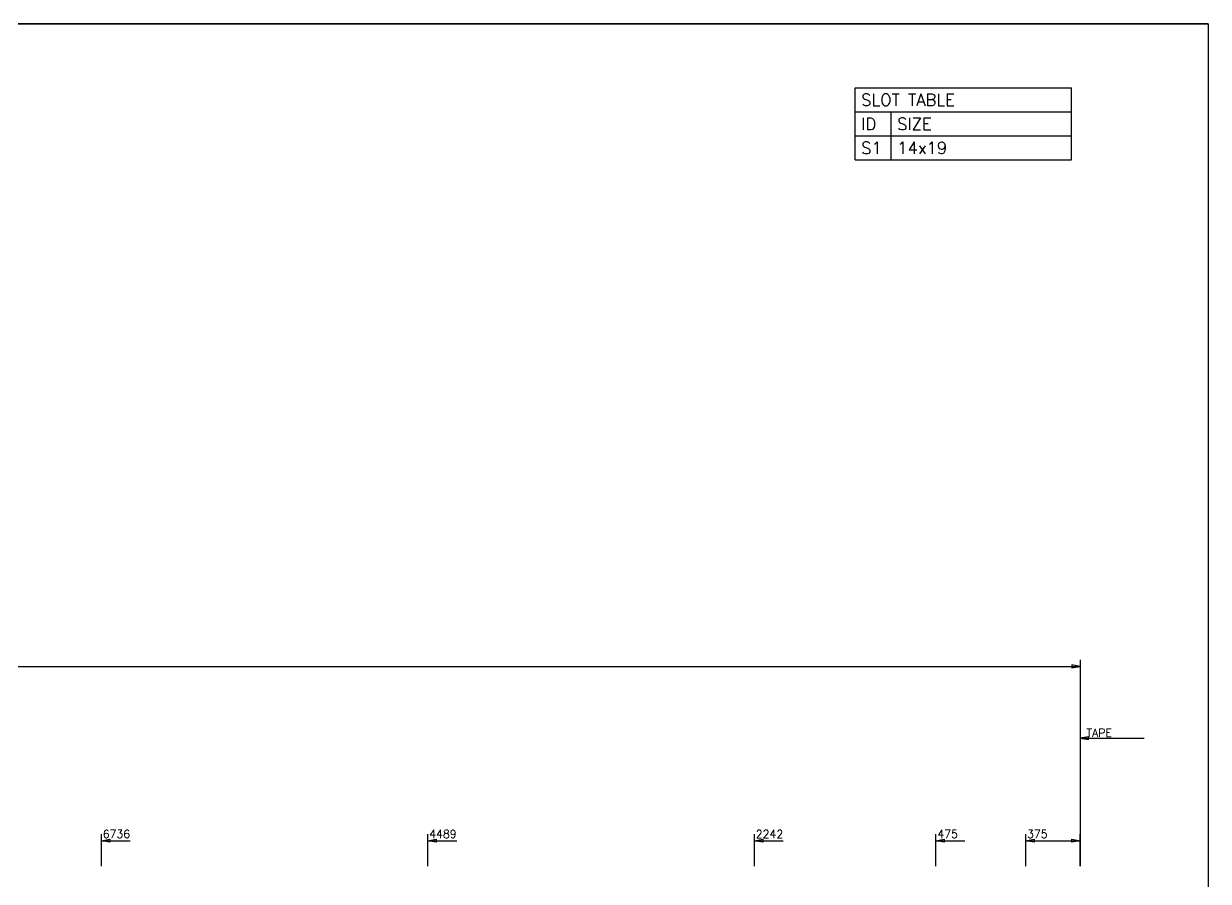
# Model space of a CAD drawing. Extents: x 0 to 428, y 0 to 297.
# Drawn here: x 185.2 to 420, y 127.1 to 297 of the extents above; entities that cross this region are included whole.
import ezdxf

# ---------------------------------------------------------------- set-up
doc = ezdxf.new("R2010")
doc.units = 0
doc.linetypes.add('CONTIN', pattern=[0])
doc.layers.get('0').update_dxf_attribs({"linetype": 'CONTIN'})
for name, color, linetype in [('1', 7, 'CONTIN'), ('11', 7, 'CONTIN'), ('2', 7, 'CONTIN'), ('22', 7, 'CONTIN')]:
    doc.layers.add(name, color=color, linetype=linetype)
doc.styles.add('SIMPLEX', font='SIMPLEX')

# ---------------------------------------------------------------- blocks, each defined once
blk = doc.blocks.new('CZEBORDR')
at = {"layer": '22'}
for p, q in [((0, 297), (420, 297)), ((420, 297), (420, 0))]:
    blk.add_line(p, q, dxfattribs=at)
blk = doc.blocks.new('LOGO')
at = {"linetype": 'CONTINUOUS'}
blk.add_line((0, 297), (-420, 297), dxfattribs=at)
at = {"layer": '22'}
blk.add_line((0, 297), (0, 0), dxfattribs=at)
blk = doc.blocks.new('CZESLOT')
for p, q in [((0, 6.35), (0, 9.525)), ((0, 9.525), (28.575, 9.525)), ((28.575, 6.35), (28.575, 9.525)), ((0, 3.175), (0, 6.35)), ((0, 6.35), (4.762, 6.35)), ((0, 6.35), (28.575, 6.35)), ((4.762, 3.175), (4.762, 6.35)), ((4.762, 3.175), (4.762, 6.35)), ((4.762, 6.35), (28.575, 6.35)), ((28.575, 3.175), (28.575, 6.35)), ((0, 0), (0, 3.175)), ((0, 3.175), (4.762, 3.175)), ((4.762, 0), (4.762, 3.175)), ((4.762, 0), (4.762, 3.175)), ((4.762, 3.175), (28.575, 3.175)), ((28.575, 0), (28.575, 3.175)), ((0, 0), (4.762, 0)), ((4.762, 0), (28.575, 0))]:
    blk.add_line(p, q)
at = {"style": 'SIMPLEX'}
for s, p in [('SLOT TABLE', (0.794, 7.144)), ('ID', (0.794, 3.969)), ('SIZE', (5.556, 3.969)), ('S1', (0.794, 0.794)), ('14x19', (5.556, 0.794))]:
    blk.add_text(s, height=1.587, dxfattribs=at).set_placement(p)
blk = doc.blocks.new('ARROW')
at = {"layer": '2'}
for p, q in [((0, 0), (-1.651, 0.275)), ((-1.651, 0.275), (-1.651, -0.275)), ((-1.651, -0.275), (0, 0))]:
    blk.add_line(p, q, dxfattribs=at)
blk = doc.blocks.new('CZEPIECE')
at = {"layer": '2'}
for p, q in [((394.6, 106.934), (394.6, 66.04)), ((50.8, 105.664), (394.6, 105.664)), ((394.6, 92.71), (394.6, 85.09)), ((394.6, 91.44), (407.3, 91.44)), ((200.563, 66.04), (200.563, 72.39)), ((200.563, 71.12), (206.278, 71.12)), ((265.29, 66.04), (265.29, 72.39)), ((265.29, 71.12), (271.005, 71.12)), ((330.017, 66.04), (330.017, 72.39)), ((330.017, 71.12), (335.732, 71.12)), ((366.018, 66.04), (366.018, 72.39)), ((366.018, 71.12), (371.733, 71.12)), ((383.798, 66.04), (383.798, 72.39)), ((383.798, 71.12), (389.513, 71.12)), ((389.513, 71.12), (394.6, 71.12)), ((394.6, 66.04), (394.6, 72.39))]:
    blk.add_line(p, q, dxfattribs=at)
at = {"rotation": 180}
blk.add_blockref('ARROW', (394.6, 91.44), dxfattribs=at)
at = {"layer": '1', "xscale": -1}
for p in [(200.563, 71.12), (265.29, 71.12), (330.017, 71.12), (366.018, 71.12), (383.798, 71.12)]:
    blk.add_blockref('ARROW', p, dxfattribs=at)
at = {"layer": '2'}
blk.add_blockref('ARROW', (394.6, 105.664), dxfattribs=at)
at = {"layer": '2', "xscale": -1, "rotation": 180}
blk.add_blockref('ARROW', (394.6, 71.12), dxfattribs=at)
at = {"layer": '11', "style": 'SIMPLEX'}
for s, p in [('6736', (200.827, 71.649)), ('4489', (265.554, 71.649)), ('2242', (330.282, 71.649)), ('475', (366.282, 71.649)), ('375', (384.062, 71.649))]:
    blk.add_text(s, height=1.587, dxfattribs=at).set_placement(p)
at = {"layer": '2', "style": 'SIMPLEX'}
blk.add_text('TAPE', height=1.587, dxfattribs=at).set_placement((395.87, 91.694))

msp = doc.modelspace()

# ---------------------------------------------------------------- block references
at = {"xscale": 1.5, "yscale": 1.5, "zscale": 1.5}
msp.add_blockref('CZESLOT', (350, 270), dxfattribs=at)
msp.add_blockref('CZEPIECE', (0, 64))
at = {"layer": '1'}
msp.add_blockref('CZEBORDR', (0, 0), dxfattribs=at)
at = {"layer": '2'}
msp.add_blockref('LOGO', (420, 0), dxfattribs=at)

doc.saveas('drawing.dxf')
